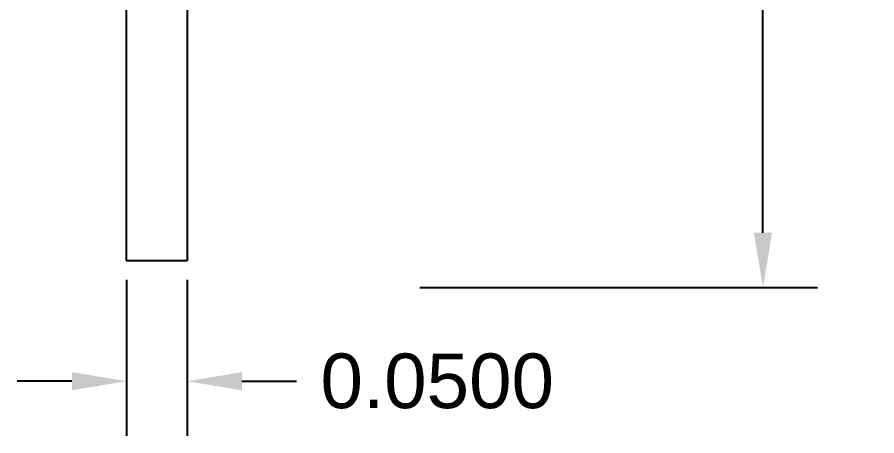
# Model space of a CAD drawing. Header units: metres. Extents: x 26.3 to 44.2, y 14.4 to 19.6.
# Drawn here: x 32.215 to 32.923, y 18.366 to 18.711 of the extents above; entities that cross this region are included whole.
import ezdxf

# ---------------------------------------------------------------- set-up
doc = ezdxf.new("R2010")
doc.units = ezdxf.units.M
doc.header["$MEASUREMENT"] = 0
doc.layers.add('Dimensions', color=7, linetype='Continuous', plot=False)
doc.layers.add('Tyres', color=190, linetype='Continuous')
doc.styles.get("Standard").update_dxf_attribs({"font": 'arial.ttf'})
doc.dimstyles.new('Annotative', dxfattribs={"dimscale": 0, "dimtxt": 0.18, "dimasz": 0.18, "dimexe": 0.18, "dimexo": 0.0625, "dimgap": 0.09, "dimtad": 0, "dimtih": 1, "dimtoh": 1, "dimdec": 4, "dimzin": 0, "dimdsep": 46, "dimtxsty": 'Standard', "dimcen": 0.09, "dimadec": 0, "dimazin": 0, "dimtfac": 1, "dimtdec": 4, "dimtofl": 0, "dimtmove": 0, "dimatfit": 3, "dimfxl": 1, "dimtolj": 1, "dimtzin": 0, "dimarcsym": 0})

# ---------------------------------------------------------------- blocks, each defined once
blk = doc.blocks.new('*D43')
at = {"layer": 'Defpoints', "color": 0, "transparency": 16777216}
for p in [(32.53106, 19.44737), (32.53106, 18.48882), (32.82917, 18.48882)]:
    blk.add_point(p, dxfattribs=at)
at = {"layer": 'Dimensions', "color": 0, "lineweight": -2, "transparency": 16777216}
for p, q in [((32.54668, 19.44737), (32.87417, 19.44737)), ((32.82917, 19.40237), (32.82917, 19.01357)), ((32.82917, 18.53382), (32.82917, 18.92262)), ((32.54668, 18.48882), (32.87417, 18.48882))]:
    blk.add_line(p, q, dxfattribs=at)
at = {"layer": 'Dimensions', "color": 0, "transparency": 16777216}
for points in [[(32.82167, 19.40237), (32.83667, 19.40237), (32.82917, 19.44737)], [(32.82167, 18.53382), (32.83667, 18.53382), (32.82917, 18.48882)]]:
    blk.add_solid(points, dxfattribs=at)
at = {"layer": 'Dimensions', "color": 0, "transparency": 16777216, "insert": (32.82917, 18.96809), "char_height": 0.045, "attachment_point": 5}
blk.add_mtext('\\A1;0.9586', dxfattribs=at)
blk = doc.blocks.new('*D53')
at = {"layer": 'Defpoints', "color": 0, "transparency": 16777216}
for p in [(32.30517, 18.51061), (32.35517, 18.51061), (32.35517, 18.41146)]:
    blk.add_point(p, dxfattribs=at)
at = {"layer": 'Dimensions', "color": 0, "lineweight": -2, "transparency": 16777216}
for p, q in [((32.30517, 18.49499), (32.30517, 18.36646)), ((32.35517, 18.49499), (32.35517, 18.36646)), ((32.26017, 18.41146), (32.21517, 18.41146)), ((32.40017, 18.41146), (32.44517, 18.41146))]:
    blk.add_line(p, q, dxfattribs=at)
at = {"layer": 'Dimensions', "color": 0, "transparency": 16777216}
for points in [[(32.26017, 18.41896), (32.26017, 18.40396), (32.30517, 18.41146)], [(32.40017, 18.41896), (32.40017, 18.40396), (32.35517, 18.41146)]]:
    blk.add_solid(points, dxfattribs=at)
at = {"layer": 'Dimensions', "color": 0, "transparency": 16777216, "insert": (32.561, 18.41146), "char_height": 0.045, "attachment_point": 5}
blk.add_mtext('\\A1;0.0500', dxfattribs=at)

msp = doc.modelspace()

# ---------------------------------------------------------------- linework, layer by layer
at = {"layer": 'Tyres'}
for p, q in [((32.30517, 18.51061), (32.30517, 18.99343)), ((32.35517, 18.9321), (32.35517, 18.51061)), ((32.35517, 18.51061), (32.30517, 18.51061))]:
    msp.add_line(p, q, dxfattribs=at)

# ---------------------------------------------------------------- dimensions: what is measured, and where the dimension line sits
at = {"layer": 'Dimensions'}
dim = msp.add_linear_dim(base=(32.82917, 18.488816), p1=(32.531056, 19.44737), p2=(32.531056, 18.488816), angle=90, dimstyle='Annotative', dxfattribs=at)
dim.commit()
dim.dimension.update_dxf_attribs({"geometry": '*D43', "text_midpoint": (32.82917, 18.968093)})
dim = msp.add_linear_dim(base=(32.35517, 18.41146), p1=(32.30517, 18.51061), p2=(32.35517, 18.51061), dimstyle='Annotative', dxfattribs=at)
dim.commit()
dim.dimension.update_dxf_attribs({"geometry": '*D53', "text_midpoint": (32.561, 18.41146)})

doc.saveas('drawing.dxf')
